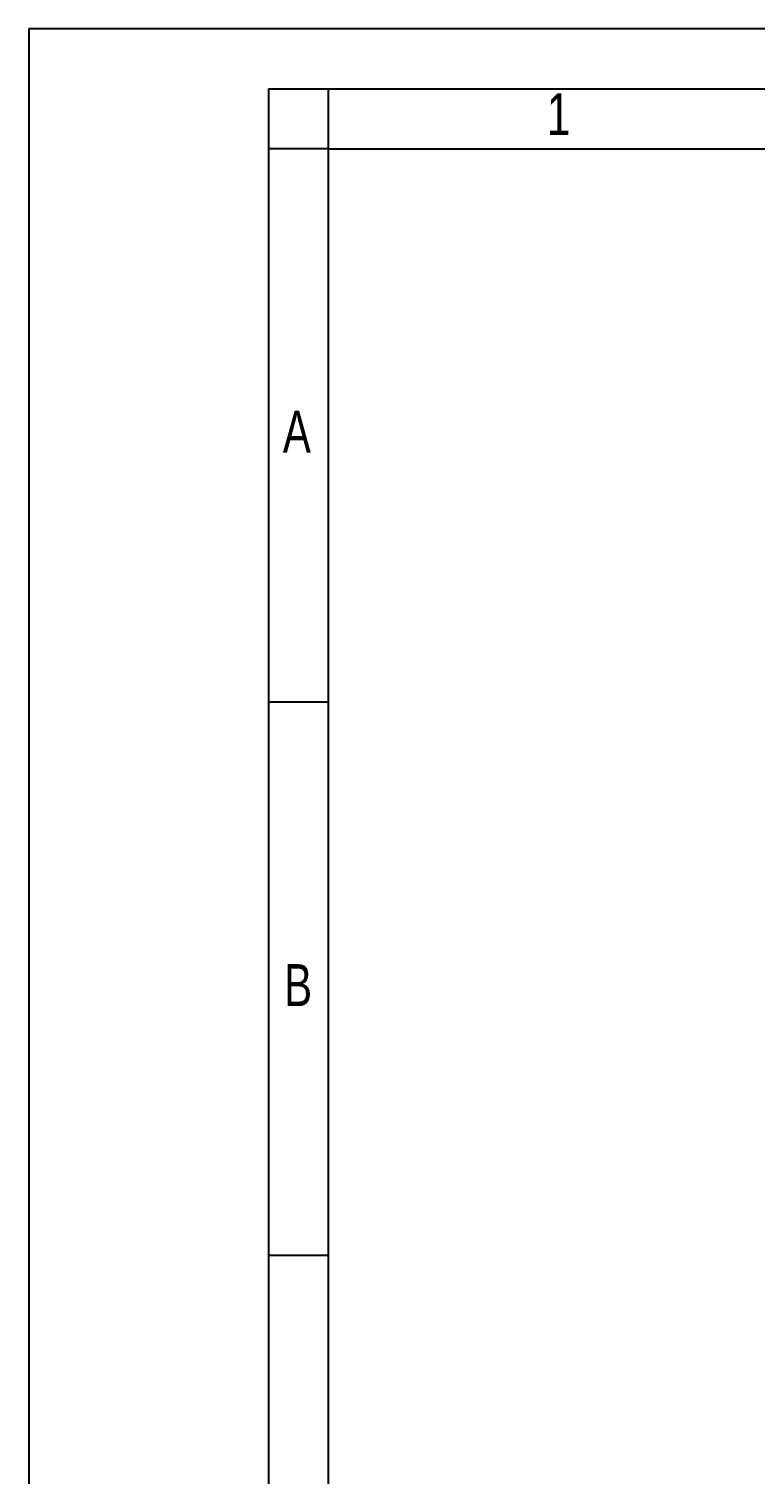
# Model space of a CAD drawing. Header units: millimetres. Extents: x -6 to 421, y -3 to 294.
# Drawn here: x 1.1 to 61.7, y 173.1 to 293.7 of the extents above; entities that cross this region are included whole.
import ezdxf

# ---------------------------------------------------------------- set-up
doc = ezdxf.new("R2010")
doc.units = ezdxf.units.MM
for name, color, linetype in [('FORMATO', 179, 'Continuous'), ('MODULACIÓN', 6, 'Continuous'), ('MÁRGENES', 1, 'Continuous'), ('RÓTULO', 1, 'Continuous')]:
    doc.layers.add(name, color=color, linetype=linetype)
doc.styles.add('SLDTEXTSTYLE1', font='TXT', dxfattribs={"width": 0.75})

# ---------------------------------------------------------------- blocks, each defined once
blk = doc.blocks.new('BORDER')
at = {"layer": 'FORMATO'}
for p, q in [((420, 297), (0, 297)), ((0, 297), (0, 0))]:
    blk.add_line(p, q, dxfattribs=at)

msp = doc.modelspace()

# ---------------------------------------------------------------- linework, layer by layer
at = {"layer": 'MODULACIÓN'}
for p, q in [((21.07, 288.7), (416.07, 288.7)), ((21.07, 288.7), (21.07, 1.7)), ((26.08, 283.7), (26.08, 288.7)), ((26.08, 283.7), (21.08, 283.7)), ((26.08, 237.54), (21.08, 237.54)), ((26.08, 191.37), (21.08, 191.37))]:
    msp.add_line(p, q, dxfattribs=at)
at = {"layer": 'MÁRGENES'}
msp.add_line((26.07, 6.7), (26.07, 283.7), dxfattribs=at)
at = {"layer": 'RÓTULO', "linetype": 'Continuous'}
msp.add_line((26.07, 283.7), (411.07, 283.7), dxfattribs=at)

# ---------------------------------------------------------------- block references
at = {"color": 7, "linetype": 'Continuous'}
msp.add_blockref('BORDER', (1.07, -3.3), dxfattribs=at)

# ---------------------------------------------------------------- texts
at = {"layer": 'MODULACIÓN', "char_height": 3.5, "attachment_point": 2, "style": 'SLDTEXTSTYLE1'}
for s, insert in [('1', (45.29, 288.34)), ('A', (23.44, 261.85)), ('B', (23.55, 215.68))]:
    msp.add_mtext(s, dxfattribs=dict(at, insert=insert))

doc.saveas('drawing.dxf')
